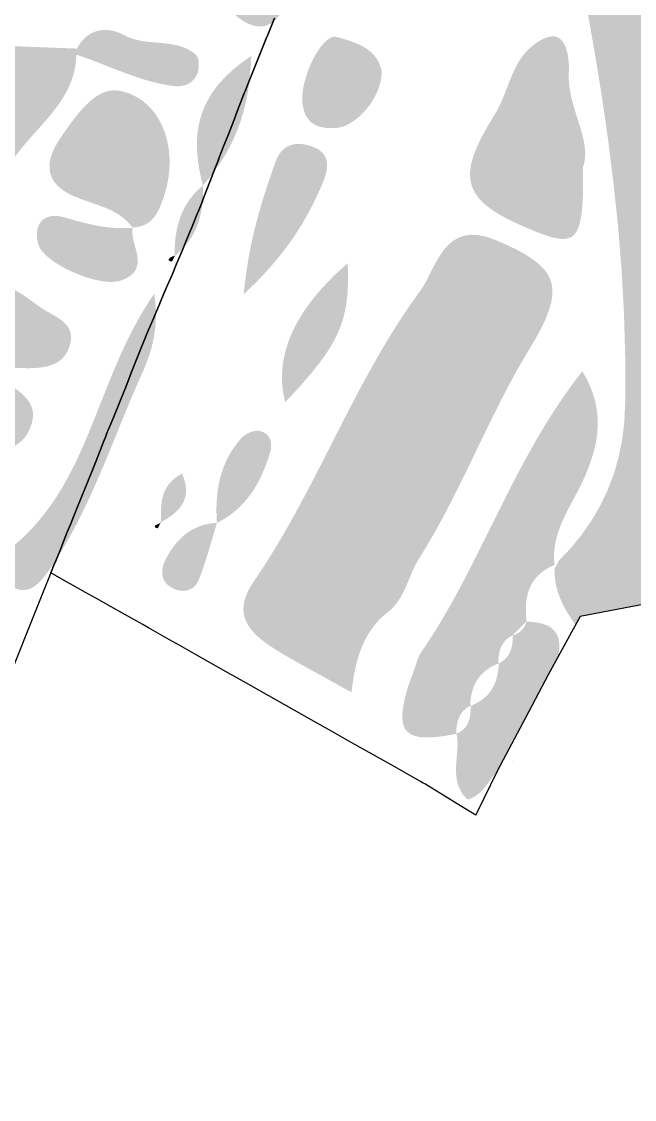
# Model space of a CAD drawing. Header units: inches. Extents: x 692273 to 716502, y 9316467 to 9326563.
# Drawn here: x 703395 to 704279, y 9320014 to 9321569 of the extents above; entities that cross this region are included whole.
import ezdxf

# ---------------------------------------------------------------- set-up
doc = ezdxf.new("R2010")
doc.units = ezdxf.units.IN
doc.header["$MEASUREMENT"] = 0
doc.layers.add('Land Value', color=7, linetype='Continuous')

msp = doc.modelspace()

# ---------------------------------------------------------------- hatches: boundary and pattern name
at = {"layer": 'Land Value', "transparency": 33554687}
h = msp.add_hatch(color=2, dxfattribs=at)
h.dxf.hatch_style = 2
h.paths.add_polyline_path([(704193.7, 9320698), (704200.6, 9320710.2), (704535.7, 9320774.4), (704546.5, 9320715), (704572.3, 9320567.3), (704601.3, 9320409.4), (704628.5, 9320261), (704653.1, 9320124), (704672.6, 9320014.4), (704674.1, 9320014.2), (704683, 9320013.8), (704691.8, 9320014.6), (704691.7, 9320026.6), (704691.7, 9320038.5), (704691.6, 9320050.4), (704691.5, 9320062.3), (704691.5, 9320074.2), (704691.4, 9320086.1), (704691.3, 9320098.1), (704691.3, 9320110), (704691.2, 9320121.9), (704691.1, 9320133.8), (704684.1, 9320143), (704677.6, 9320152), (704673.4, 9320161.5), (704670.9, 9320171.3), (704669.8, 9320181.3), (704669.7, 9320191.6), (704670.2, 9320202), (704670.9, 9320212.5), (704671.4, 9320222.9), (704671.2, 9320233.2), (704665.3, 9320243.5), (704657.9, 9320254.5), (704653, 9320265.9), (704650.2, 9320277.7), (704649.1, 9320289.8), (704649.1, 9320302), (704649.8, 9320314.4), (704650.7, 9320326.8), (704651.4, 9320339.1), (704651.3, 9320351.3), (704650.5, 9320359.5), (704650.6, 9320359.5), (704650.6, 9320359.4), (704650.6, 9320359.3), (704650.7, 9320359.2), (704650.8, 9320359.1), (704650.8, 9320359), (704650.9, 9320358.9), (704650.9, 9320358.8), (704651, 9320358.7), (704651, 9320358.7), (704650.9, 9320358.8), (704650.9, 9320358.9), (704650.9, 9320358.9), (704650.9, 9320359), (704650.8, 9320359.1), (704650.8, 9320359.1), (704650.8, 9320359.2), (704650.7, 9320359.2), (704650.7, 9320359.3), (704650.7, 9320359.4), (704638.6, 9320384), (704626.4, 9320413.9), (704616.4, 9320444.4), (704608.1, 9320475.3), (704601.2, 9320506.5), (704595.5, 9320538), (704590.4, 9320569.7), (704585.7, 9320601.3), (704581.1, 9320632.9), (704576.1, 9320664.4), (704568.6, 9320705.7), (704559.4, 9320753.8), (704549.9, 9320801.8), (704540.1, 9320849.8), (704530.3, 9320897.7), (704520.6, 9320945.7), (704511, 9320993.6), (704501.7, 9321041.7), (704492.9, 9321089.8), (704484.7, 9321138), (704477.5, 9321183.1), (704470.5, 9321222.6), (704462.7, 9321262), (704454.7, 9321301.3), (704446.8, 9321340.7), (704439.5, 9321380.1), (704433.3, 9321419.7), (704428.5, 9321459.4), (704425.7, 9321499.4), (704425.3, 9321539.8), (704426.1, 9321576.5), (704417.8, 9321585.1), (704412.1, 9321594.3), (704408.4, 9321603.9), (704406.5, 9321613.8), (704405.8, 9321623.9), (704406, 9321634.3), (704406.7, 9321644.7), (704407.3, 9321655.2), (704407.7, 9321665.5), (704407.2, 9321675.7), (704398.2, 9321688.6), (704390.6, 9321702.8), (704385.2, 9321717.9), (704381.1, 9321733.6), (704377.9, 9321749.7), (704374.8, 9321766), (704371.2, 9321782.2), (704366.5, 9321798.2), (704360, 9321813.7), (704351, 9321828.5), (704341, 9321830.2), (704331.4, 9321824.9), (704321.9, 9321819.7), (704312.5, 9321814.4), (704303.1, 9321809.2), (704293.8, 9321804.1), (704284.5, 9321798.9), (704275.1, 9321793.9), (704265.8, 9321788.9), (704256.4, 9321783.9), (704245, 9321777.9), (704231.9, 9321770), (704220.7, 9321761.6), (704211.4, 9321752.5), (704204, 9321742.6), (704198.5, 9321731.7), (704194.7, 9321719.7), (704192.7, 9321706.5), (704192.4, 9321691.8), (704193.9, 9321675.4), (704198.3, 9321650.4), (704210.2, 9321588), (704221.2, 9321525.5), (704231.4, 9321462.9), (704240.5, 9321400.1), (704248.4, 9321337.1), (704255.1, 9321274), (704260.2, 9321210.8), (704263.7, 9321147.3), (704265.5, 9321083.7), (704265.5, 9321019.9), (704264.1, 9320990.3), (704260.9, 9320964.7), (704255.9, 9320940), (704249.1, 9320916.2), (704240.4, 9320893.3), (704229.9, 9320871.2), (704217.6, 9320849.9), (704203.4, 9320829.4), (704187.5, 9320809.7), (704169.7, 9320790.8), (704163.4, 9320778.7), (704163.7, 9320769.9), (704164.6, 9320761.4), (704166.2, 9320753.1), (704168.5, 9320745), (704171.4, 9320737.1), (704174.8, 9320729.3), (704178.8, 9320721.6), (704183.2, 9320714), (704188.1, 9320706.4)])
h = msp.add_hatch(color=2, dxfattribs=at)
h.dxf.hatch_style = 2
edge = h.paths.add_edge_path()
edge.add_spline(control_points=[(703513.6, 9321598.6), (703559.8, 9321598.2), (703603.7, 9321560.5), (703655.5, 9321590.8), (703670.3, 9321599.4), (703688.4, 9321589.8), (703701.8, 9321578.6), (703746.8, 9321541.3), (703767.3, 9321570.7), (703783.4, 9321609), (703796.1, 9321639), (703811.5, 9321668.7), (703807.6, 9321707.9), (703701.9, 9321687.7), (703579.8, 9321725.8), (703513.6, 9321598.6)], knot_values=[0, 0, 0, 0, 1, 1, 1, 2, 2, 2, 3, 3, 3, 4, 4, 4, 5, 5, 5, 5], degree=3, periodic=0)
h = msp.add_hatch(color=3, dxfattribs=at)
h.dxf.hatch_style = 2
edge = h.paths.add_edge_path()
edge.add_spline(control_points=[(703615.5, 9321475.4), (703629.6, 9321473.8), (703642.8, 9321479.9), (703648, 9321492.9), (703651.3, 9321500.9), (703651.5, 9321516), (703646.4, 9321520.5), (703617.4, 9321546.4), (703576.3, 9321530.8), (703543, 9321548.9), (703519.5, 9321561.6), (703490.5, 9321560.2), (703474.6, 9321529.6), (703474.6, 9321529.7), (703473.9, 9321520.7), (703473.9, 9321520.7), (703521.1, 9321505.4), (703565.4, 9321481.3), (703615.5, 9321475.4)], knot_values=[0, 0, 0, 0, 1, 1, 1, 2, 2, 2, 3, 3, 3, 4, 4, 4, 5, 5, 5, 6, 6, 6, 6], degree=3, periodic=0)
h = msp.add_hatch(color=2, dxfattribs=at)
h.dxf.hatch_style = 2
edge = h.paths.add_edge_path()
edge.add_spline(control_points=[(703914, 9321497.1), (703907.9, 9321529.6), (703877.5, 9321538.5), (703849.3, 9321546.4), (703828.6, 9321552.2), (703796, 9321487.3), (703799.9, 9321451), (703803.1, 9321420.6), (703823.3, 9321412.8), (703849.3, 9321415.2), (703879.8, 9321418), (703915.8, 9321462.5), (703914, 9321497.1)], knot_values=[0, 0, 0, 0, 1, 1, 1, 2, 2, 2, 3, 3, 3, 4, 4, 4, 4], degree=3, periodic=0)
h = msp.add_hatch(color=2, dxfattribs=at)
h.dxf.hatch_style = 2
edge = h.paths.add_edge_path()
edge.add_spline(control_points=[(704130.8, 9321267.8), (704189.5, 9321243.6), (704200.9, 9321250.7), (704204.4, 9321314.3), (704205, 9321324.4), (704204.5, 9321334.5), (704204.5, 9321358.2), (704218.8, 9321397.2), (704182, 9321442.8), (704184.1, 9321493.8), (704184.5, 9321503.8), (704184.2, 9321514.3), (704181.9, 9321523.9), (704175, 9321552), (704158.8, 9321552.1), (704137.5, 9321538), (704100.6, 9321513.4), (704098.7, 9321468.6), (704077.3, 9321434.7), (704018, 9321340.4), (704030.1, 9321309.3), (704130.8, 9321267.8)], knot_values=[0, 0, 0, 0, 1, 1, 1, 2, 2, 2, 3, 3, 3, 4, 4, 4, 5, 5, 5, 6, 6, 6, 7, 7, 7, 7], degree=3, periodic=0)
h = msp.add_hatch(color=2, dxfattribs=at)
h.dxf.hatch_style = 2
edge = h.paths.add_edge_path()
edge.add_spline(control_points=[(703368.4, 9321345.5), (703397.2, 9321408.2), (703471.7, 9321443.1), (703473.9, 9321520.7), (703473.9, 9321520.7), (703474.6, 9321529.7), (703474.6, 9321529.6), (703430.9, 9321531.2), (703387.2, 9321532.9), (703343.4, 9321534.6), (703303.3, 9321536.2), (703287.4, 9321513.4), (703292.9, 9321477.6), (703299, 9321438.1), (703307.6, 9321398.4), (703320.5, 9321360.6), (703327.4, 9321340.4), (703359.6, 9321326.4), (703368.4, 9321345.5)], knot_values=[0, 0, 0, 0, 1, 1, 1, 2, 2, 2, 3, 3, 3, 4, 4, 4, 5, 5, 5, 6, 6, 6, 6], degree=3, periodic=0)
h = msp.add_hatch(color=2, dxfattribs=at)
h.dxf.hatch_style = 2
edge = h.paths.add_edge_path()
edge.add_spline(control_points=[(703656.2, 9321332.1), (703656.2, 9321332.1), (703656.3, 9321332), (703656.3, 9321332), (703699.9, 9321381.9), (703724, 9321438.6), (703726, 9321518.9), (703645.4, 9321466.4), (703637.2, 9321404.1), (703656.2, 9321332.1)], knot_values=[0, 0, 0, 0, 1, 1, 1, 2, 2, 2, 3, 3, 3, 3], degree=3, periodic=0)
h = msp.add_hatch(color=2, dxfattribs=at)
h.dxf.hatch_style = 2
edge = h.paths.add_edge_path()
edge.add_spline(control_points=[(703599.9, 9321316), (703620.4, 9321376), (703602.2, 9321440.4), (703555.9, 9321462.3), (703517.7, 9321480.4), (703493.5, 9321465.1), (703449.2, 9321398.3), (703425.6, 9321362.8), (703430.6, 9321334.3), (703468.9, 9321317.2), (703498.8, 9321303.9), (703533.3, 9321300.4), (703554.6, 9321271.5), (703583.3, 9321272.6), (703591.8, 9321292.1), (703599.9, 9321316)], knot_values=[0, 0, 0, 0, 1, 1, 1, 2, 2, 2, 3, 3, 3, 4, 4, 4, 5, 5, 5, 5], degree=3, periodic=0)
h = msp.add_hatch(color=2, dxfattribs=at)
h.dxf.hatch_style = 2
edge = h.paths.add_edge_path()
edge.add_spline(control_points=[(703828.9, 9321335.3), (703837.2, 9321355.1), (703841.1, 9321376.5), (703817.8, 9321386.7), (703794.9, 9321396.6), (703770.9, 9321394.7), (703760.7, 9321365.5), (703741, 9321309.5), (703722.6, 9321253.3), (703715.1, 9321175.2), (703774.1, 9321229.9), (703805.4, 9321279.9), (703828.9, 9321335.3)], knot_values=[0, 0, 0, 0, 1, 1, 1, 2, 2, 2, 3, 3, 3, 4, 4, 4, 4], degree=3, periodic=0)
h = msp.add_hatch(color=2, dxfattribs=at)
h.dxf.hatch_style = 2
edge = h.paths.add_edge_path()
edge.add_spline(control_points=[(703615.4, 9321230.9), (703615.4, 9321230.9), (703615.4, 9321230.9), (703615.4, 9321230.9), (703615.4, 9321230.9), (703615.8, 9321230.5), (703615.8, 9321230.5), (703648.2, 9321256.8), (703657.9, 9321292.2), (703656.3, 9321332), (703656.3, 9321332), (703656.2, 9321332.1), (703656.2, 9321332.1), (703624.2, 9321305.7), (703615.1, 9321270.2), (703615.4, 9321230.9)], knot_values=[0, 0, 0, 0, 1, 1, 1, 2, 2, 2, 3, 3, 3, 4, 4, 4, 5, 5, 5, 5], degree=3, periodic=0)
h = msp.add_hatch(color=2, dxfattribs=at)
h.dxf.hatch_style = 2
edge = h.paths.add_edge_path()
edge.add_spline(control_points=[(703457.3, 9321285.9), (703427.9, 9321294.7), (703411.3, 9321278.2), (703418.5, 9321248.1), (703425.1, 9321220.1), (703507.2, 9321184.1), (703537.8, 9321194.9), (703582.8, 9321210.8), (703551.1, 9321245.1), (703554.5, 9321271.1), (703520.9, 9321268.3), (703489.4, 9321276.3), (703457.3, 9321285.9)], knot_values=[0, 0, 0, 0, 1, 1, 1, 2, 2, 2, 3, 3, 3, 4, 4, 4, 4], degree=3, periodic=0)
h = msp.add_hatch(color=2, dxfattribs=at)
h.dxf.hatch_style = 2
edge = h.paths.add_edge_path()
edge.add_spline(control_points=[(703923.2, 9320716.8), (703948.5, 9320736.6), (703952.2, 9320769), (703967.7, 9320793.4), (704029, 9320890.1), (704067.6, 9320998.4), (704127, 9321095.7), (704181.6, 9321185.1), (704172.8, 9321214.3), (704078, 9321253.6), (704003.5, 9321284.5), (703993.3, 9321211.8), (703969.5, 9321179.7), (703873.9, 9321050.1), (703821.5, 9320894.7), (703730.1, 9320761.6), (703701.2, 9320719.5), (703713.6, 9320692.1), (703760.9, 9320662.8), (703791.9, 9320643.7), (703824.4, 9320626.9), (703870.6, 9320601), (703876.4, 9320653.1), (703889.6, 9320690.5), (703923.2, 9320716.8)], knot_values=[0, 0, 0, 0, 1, 1, 1, 2, 2, 2, 3, 3, 3, 4, 4, 4, 5, 5, 5, 6, 6, 6, 7, 7, 7, 8, 8, 8, 8], degree=3, periodic=0)
h = msp.add_hatch(color=2, dxfattribs=at)
h.dxf.hatch_style = 2
edge = h.paths.add_edge_path()
edge.add_spline(control_points=[(703554.5, 9321271.1), (703554.7, 9321271.1), (703554.8, 9321271.1), (703555, 9321271.1), (703555, 9321271.1), (703554.5, 9321271.5), (703554.5, 9321271.5), (703554.5, 9321271.3), (703554.6, 9321271.2), (703554.5, 9321271.1)], knot_values=[0, 0, 0, 0, 1, 1, 1, 2, 2, 2, 3, 3, 3, 3], degree=3, periodic=0)
h = msp.add_hatch(color=2, dxfattribs=at)
h.dxf.hatch_style = 2
edge = h.paths.add_edge_path()
edge.add_spline(control_points=[(703555, 9321271.1), (703554.9, 9321271.2), (703554.7, 9321271.3), (703554.6, 9321271.5), (703554.6, 9321271.5), (703554.6, 9321271.5), (703554.5, 9321271.5), (703554.5, 9321271.5), (703555, 9321271.1), (703555, 9321271.1)], knot_values=[0, 0, 0, 0, 1, 1, 1, 2, 2, 2, 3, 3, 3, 3], degree=3, periodic=0)
h = msp.add_hatch(color=2, dxfattribs=at)
h.dxf.hatch_style = 2
edge = h.paths.add_edge_path()
edge.add_spline(control_points=[(703611.2, 9321222.3), (703612, 9321222.1), (703614.2, 9321227.6), (703615.8, 9321230.5), (703615.8, 9321230.5), (703615.4, 9321230.9), (703615.4, 9321230.9), (703605.5, 9321227.3), (703604, 9321223.9), (703611.2, 9321222.3)], knot_values=[0, 0, 0, 0, 1, 1, 1, 2, 2, 2, 3, 3, 3, 3], degree=3, periodic=0)
h = msp.add_hatch(color=2, dxfattribs=at)
h.dxf.hatch_style = 2
edge = h.paths.add_edge_path()
edge.add_spline(control_points=[(703865.1, 9321219.9), (703788.5, 9321154), (703757.6, 9321085.4), (703775, 9321019.5), (703853.8, 9321102.6), (703868.8, 9321135.9), (703865.1, 9321219.9)], knot_values=[0, 0, 0, 0, 1, 1, 1, 2, 2, 2, 2], degree=3, periodic=0)
h = msp.add_hatch(color=2, dxfattribs=at)
h.dxf.hatch_style = 2
edge = h.paths.add_edge_path()
edge.add_spline(control_points=[(703311.3, 9321088.7), (703278.9, 9321084.4), (703253, 9321094.1), (703230.1, 9321118.8), (703197, 9321154.4), (703151.9, 9321171.7), (703107.2, 9321186.6), (703075.1, 9321197.4), (703049.5, 9321184.9), (703030.2, 9321154.7), (703005.3, 9321115.8), (703046.6, 9321115.7), (703058.2, 9321096.8), (703105.5, 9321020.1), (703177.7, 9321057.8), (703240.1, 9321052), (703242.7, 9321045.8), (703248.9, 9321038.2), (703247.1, 9321034.5), (703224, 9320987.7), (703238.5, 9320957.3), (703286, 9320939.8), (703319.6, 9320927.4), (703388.3, 9320946.1), (703403.4, 9320974.5), (703429.9, 9321024.3), (703382.5, 9321036.8), (703357.7, 9321060.6), (703355.4, 9321062.8), (703353.8, 9321065.7), (703351.9, 9321068.4), (703335.2, 9321068.8), (703320, 9321072.4), (703311.3, 9321088.7)], knot_values=[0, 0, 0, 0, 1, 1, 1, 2, 2, 2, 3, 3, 3, 4, 4, 4, 5, 5, 5, 6, 6, 6, 7, 7, 7, 8, 8, 8, 9, 9, 9, 10, 10, 10, 11, 11, 11, 11], degree=3, periodic=0)
h = msp.add_hatch(color=2, dxfattribs=at)
h.dxf.hatch_style = 2
edge = h.paths.add_edge_path()
edge.add_spline(control_points=[(703464.9, 9321104), (703472, 9321133.6), (703444.5, 9321141.7), (703425.5, 9321154), (703414.3, 9321161.2), (703404.1, 9321169.9), (703392.7, 9321176.8), (703355.2, 9321199.3), (703328.2, 9321187.4), (703315.5, 9321148), (703309.6, 9321129.8), (703312.4, 9321108.7), (703311.4, 9321088.9), (703328.4, 9321089.2), (703343.8, 9321086.2), (703351.9, 9321068.7), (703368.4, 9321068.7), (703385, 9321068.8), (703401.6, 9321068.6), (703429.6, 9321068.3), (703457.4, 9321072.4), (703464.9, 9321104)], knot_values=[0, 0, 0, 0, 1, 1, 1, 2, 2, 2, 3, 3, 3, 4, 4, 4, 5, 5, 5, 6, 6, 6, 7, 7, 7, 7], degree=3, periodic=0)
h = msp.add_hatch(color=2, dxfattribs=at)
h.dxf.hatch_style = 2
edge = h.paths.add_edge_path()
edge.add_spline(control_points=[(703586.2, 9321176.4), (703500.4, 9321052), (703495.5, 9320905.2), (703381.9, 9320811.2), (703350.8, 9320828.2), (703340.2, 9320877.6), (703297.1, 9320895.3), (703252, 9320914), (703204.2, 9320935.9), (703184.1, 9320988.6), (703179, 9321001.9), (703163.7, 9321010.7), (703151.1, 9321003.8), (703103.2, 9320977.7), (703074.8, 9321007.4), (703048.1, 9321038.2), (703019.8, 9321070.7), (702983.4, 9321069.7), (702946.1, 9321068.6), (702946.1, 9321068.6), (702946.1, 9321068.6), (702946.1, 9321068.6), (702946.1, 9321068.6), (702945.9, 9321068.5), (702945.9, 9321068.5), (702945.9, 9321068.5), (702945.9, 9321068.5), (702945.9, 9321068.5), (702945.1, 9321040), (702965.2, 9321028.5), (702986.6, 9321017.9), (703007.9, 9321007.3), (703027.6, 9320995.3), (703027.3, 9320967.3), (703062.2, 9320969.4), (703093.6, 9320964.3), (703108.5, 9320926.5), (703108.5, 9320926.5), (703108.2, 9320926.8), (703108.2, 9320926.8), (703108.3, 9320926.7), (703108.4, 9320926.6), (703108.4, 9320926.5), (703115.1, 9320919.9), (703121.8, 9320913.2), (703128.5, 9320906.5), (703145.6, 9320906.8), (703161.1, 9320903.8), (703169.2, 9320886.2), (703222.5, 9320891.3), (703259, 9320859.4), (703288.9, 9320823.7), (703311.6, 9320796.7), (703341, 9320781.7), (703367.4, 9320761.6), (703398.6, 9320737.9), (703414.5, 9320747.6), (703437.3, 9320781.4), (703490.4, 9320860.4), (703520.3, 9320948.8), (703556.9, 9321034.7), (703573.2, 9321072.8), (703595.8, 9321110.3), (703586.2, 9321176.4)], knot_values=[0, 0, 0, 0, 1, 1, 1, 2, 2, 2, 3, 3, 3, 4, 4, 4, 5, 5, 5, 6, 6, 6, 7, 7, 7, 8, 8, 8, 9, 9, 9, 10, 10, 10, 11, 11, 11, 12, 12, 12, 13, 13, 13, 14, 14, 14, 15, 15, 15, 16, 16, 16, 17, 17, 17, 18, 18, 18, 19, 19, 19, 20, 20, 20, 21, 21, 21, 21], degree=3, periodic=0)
h = msp.add_hatch(color=2, dxfattribs=at)
h.dxf.hatch_style = 2
edge = h.paths.add_edge_path()
edge.add_spline(control_points=[(704041.9, 9320581.8), (704042.5, 9320610.7), (704054.9, 9320631.8), (704082.5, 9320642.6), (704082.4, 9320659.8), (704085.9, 9320675.1), (704103.2, 9320683.5), (704103.2, 9320683.4), (704103.2, 9320683.4), (704103.2, 9320683.4), (704109.9, 9320690.1), (704116.5, 9320696.7), (704123.2, 9320703.4), (704118.8, 9320739.3), (704126.5, 9320769.3), (704163.4, 9320784.8), (704158.2, 9320831.7), (704186.4, 9320867.3), (704204.5, 9320906.3), (704228.2, 9320957.7), (704237.9, 9321008.4), (704203.6, 9321064.2), (704102.8, 9320936.3), (704058.5, 9320785.7), (703971.5, 9320659.3), (703966, 9320651.3), (703963.8, 9320640.9), (703960.4, 9320631.6), (703956.9, 9320622.2), (703953.1, 9320612.8), (703950.4, 9320603.2), (703932.9, 9320540.5), (703948.8, 9320526.7), (704021.7, 9320541.1), (704021.5, 9320558.1), (704025.7, 9320573), (704041.9, 9320581.8)], knot_values=[0, 0, 0, 0, 1, 1, 1, 2, 2, 2, 3, 3, 3, 4, 4, 4, 5, 5, 5, 6, 6, 6, 7, 7, 7, 8, 8, 8, 9, 9, 9, 10, 10, 10, 11, 11, 11, 12, 12, 12, 12], degree=3, periodic=0)
h = msp.add_hatch(color=2, dxfattribs=at)
h.dxf.hatch_style = 2
edge = h.paths.add_edge_path()
edge.add_spline(control_points=[(703753.2, 9320946.9), (703757.2, 9320960.4), (703753.7, 9320975.2), (703737.8, 9320978.1), (703729.9, 9320979.5), (703717.6, 9320974.2), (703711.9, 9320967.8), (703680.6, 9320933.1), (703673.3, 9320890.7), (703676.5, 9320845.6), (703676.5, 9320845.6), (703676.6, 9320845.5), (703676.6, 9320845.5), (703719.2, 9320866.4), (703740.2, 9320904), (703753.2, 9320946.9)], knot_values=[0, 0, 0, 0, 1, 1, 1, 2, 2, 2, 3, 3, 3, 4, 4, 4, 5, 5, 5, 5], degree=3, periodic=0)
h = msp.add_hatch(color=2, dxfattribs=at)
h.dxf.hatch_style = 2
edge = h.paths.add_edge_path()
edge.add_spline(control_points=[(703626.2, 9320916.7), (703593.1, 9320898.9), (703596.1, 9320871.7), (703595.6, 9320846.1), (703622.3, 9320861.2), (703642.2, 9320879.2), (703626.2, 9320916.7)], knot_values=[0, 0, 0, 0, 1, 1, 1, 2, 2, 2, 2], degree=3, periodic=0)
h = msp.add_hatch(color=2, dxfattribs=at)
h.dxf.hatch_style = 2
edge = h.paths.add_edge_path()
edge.add_spline(control_points=[(703590.8, 9320837.6), (703591.5, 9320837.4), (703593.4, 9320842.1), (703594.8, 9320845.1), (703585.8, 9320842.1), (703584.3, 9320839.2), (703590.8, 9320837.6)], knot_values=[0, 0, 0, 0, 1, 1, 1, 2, 2, 2, 2], degree=3, periodic=0)
h = msp.add_hatch(color=2, dxfattribs=at)
h.dxf.hatch_style = 2
edge = h.paths.add_edge_path()
edge.add_spline(control_points=[(703601.2, 9320790), (703593.6, 9320774), (703596.9, 9320757.3), (703615.8, 9320749.6), (703629.8, 9320743.9), (703644.6, 9320749.4), (703649.6, 9320761.6), (703660.7, 9320788.7), (703667.8, 9320817.4), (703676.6, 9320845.5), (703676.6, 9320845.5), (703676.5, 9320845.6), (703676.5, 9320845.6), (703639.3, 9320843.4), (703616.1, 9320821.1), (703601.2, 9320790)], knot_values=[0, 0, 0, 0, 1, 1, 1, 2, 2, 2, 3, 3, 3, 4, 4, 4, 5, 5, 5, 5], degree=3, periodic=0)
h = msp.add_hatch(color=2, dxfattribs=at)
h.dxf.hatch_style = 2
edge = h.paths.add_edge_path()
edge.add_spline(control_points=[(703595.2, 9320845.8), (703595, 9320845.6), (703594.9, 9320845.3), (703594.8, 9320845.1), (703595.1, 9320845.2), (703595.3, 9320845.3), (703595.6, 9320845.4), (703595.6, 9320845.4), (703595.2, 9320845.8), (703595.2, 9320845.8)], knot_values=[0, 0, 0, 0, 1, 1, 1, 2, 2, 2, 3, 3, 3, 3], degree=3, periodic=0)
h = msp.add_hatch(color=2, dxfattribs=at)
h.dxf.hatch_style = 2
edge = h.paths.add_edge_path()
edge.add_spline(control_points=[(703595.6, 9320845.4), (703595.6, 9320845.6), (703595.6, 9320845.8), (703595.6, 9320846.1), (703595.4, 9320846), (703595.3, 9320845.9), (703595.2, 9320845.8), (703595.2, 9320845.8), (703595.6, 9320845.4), (703595.6, 9320845.4), (703595.6, 9320845.4), (703595.6, 9320845.4), (703595.6, 9320845.4)], knot_values=[0, 0, 0, 0, 1, 1, 1, 2, 2, 2, 3, 3, 3, 4, 4, 4, 4], degree=3, periodic=0)
h = msp.add_hatch(color=2, dxfattribs=at)
h.dxf.hatch_style = 2
h.paths.add_polyline_path([(704163.7, 9320784.9), (704163.4, 9320784.8), (704163.4, 9320784.6)])
h = msp.add_hatch(color=2, dxfattribs=at)
h.dxf.hatch_style = 2
h.paths.add_polyline_path([(704163.7, 9320784.9), (704163.7, 9320784.9), (704163.7, 9320784.9), (704163.4, 9320784.6)])
h = msp.add_hatch(color=1, dxfattribs=at)
h.dxf.hatch_style = 2
h.paths.add_polyline_path([(704154.3, 9320626.4), (704169.1, 9320653.5), (704169.9, 9320658.6), (704170.4, 9320665.5), (704170.2, 9320672), (704169.3, 9320678.2), (704167.3, 9320683.8), (704164.2, 9320688.9), (704159.7, 9320693.4), (704153.8, 9320697.1), (704146.2, 9320700), (704136.8, 9320702), (704125.4, 9320703.1), (704123.2, 9320703.1), (704123.2, 9320703.2), (704123.2, 9320703.2), (704123.2, 9320703.2), (704123.2, 9320703.2), (704123.3, 9320703.3), (704123.3, 9320703.3), (704123.3, 9320703.4), (704123.3, 9320703.4), (704123.3, 9320703.4), (704123.3, 9320703.5), (704123.3, 9320703.5), (704123.3, 9320703.5), (704123.3, 9320703.6), (704123.3, 9320703.6), (704123.3, 9320703.5), (704123.3, 9320703.5), (704123.3, 9320703.5), (704123.3, 9320703.5), (704123.3, 9320703.5), (704123.3, 9320703.5), (704123.3, 9320703.4), (704123.3, 9320703.4), (704123.3, 9320703.4), (704123.2, 9320703.4), (704123.2, 9320703.4), (704123.2, 9320703.4), (704123.2, 9320703.4), (704123.2, 9320703.3), (704123.2, 9320703.3), (704122.7, 9320701.9), (704122, 9320699.9), (704121.2, 9320698.1), (704120.3, 9320696.3), (704119.3, 9320694.7), (704118.2, 9320693.1), (704117, 9320691.6), (704115.7, 9320690.2), (704114.3, 9320689), (704112.9, 9320687.8), (704111.3, 9320686.7), (704109.6, 9320685.7), (704107.8, 9320684.8), (704105.9, 9320684), (704103.9, 9320683.4), (704103.2, 9320681), (704103.1, 9320677.6), (704102.9, 9320674.4), (704102.6, 9320671.2), (704102.1, 9320668), (704101.4, 9320665), (704100.5, 9320662.1), (704099.4, 9320659.3), (704098, 9320656.6), (704096.5, 9320654), (704094.6, 9320651.6), (704092.5, 9320649.2), (704090.1, 9320647.1), (704087.3, 9320645.1), (704084.3, 9320643.3), (704082.8, 9320639.2), (704082.4, 9320633.6), (704081.6, 9320628.3), (704080.5, 9320623.2), (704079.1, 9320618.3), (704077.4, 9320613.6), (704075.3, 9320609.2), (704072.8, 9320605), (704070, 9320601), (704066.8, 9320597.3), (704063.2, 9320593.9), (704059.3, 9320590.7), (704054.9, 9320587.7), (704050.2, 9320585), (704045, 9320582.6), (704042.5, 9320579.8), (704042.5, 9320576.4), (704042.3, 9320573.1), (704042.1, 9320569.9), (704041.7, 9320566.7), (704041, 9320563.7), (704040.2, 9320560.7), (704039.2, 9320557.9), (704037.9, 9320555.1), (704036.3, 9320552.5), (704034.5, 9320550.1), (704032.3, 9320547.8), (704029.8, 9320545.7), (704027, 9320543.7), (704023.8, 9320542), (704021.9, 9320541.1), (704021.9, 9320541.1), (704021.9, 9320541.1), (704021.9, 9320541.1), (704021.9, 9320541.1), (704021.9, 9320541.1), (704021.8, 9320541.1), (704021.8, 9320541), (704021.8, 9320541), (704021.8, 9320541), (704021.8, 9320541), (704021.8, 9320541), (704021.8, 9320541), (704021.7, 9320541), (704021.7, 9320541), (704021.7, 9320541), (704021.7, 9320541), (704021.7, 9320541), (704021.8, 9320541), (704021.8, 9320541), (704021.8, 9320541), (704021.9, 9320541), (704021.9, 9320541.1), (704022, 9320541.1), (704022, 9320541.1), (704022, 9320541.1), (704022.1, 9320541.1), (704022.1, 9320541.1), (704022.1, 9320541.1), (704022.1, 9320541.2), (704022.1, 9320541.2), (704022.1, 9320541.2), (704022.1, 9320541.2), (704022.1, 9320541.2), (704022.1, 9320541.2), (704022.1, 9320541.2), (704022.1, 9320541.2), (704022.1, 9320541.2), (704022.1, 9320541.2), (704022.1, 9320541.2), (704022.1, 9320541.2), (704022.1, 9320541.2), (704022.1, 9320541.2), (704022.1, 9320541.2), (704022.1, 9320541.2), (704022.1, 9320541.2), (704022.1, 9320541.2), (704022.1, 9320541.2), (704022.1, 9320541.2), (704022.1, 9320541.2), (704022.1, 9320541.2), (704022.1, 9320541.2), (704022.1, 9320541.2), (704022.1, 9320541.2), (704022.1, 9320541.2), (704022.1, 9320541.2), (704022.1, 9320541.2), (704022.1, 9320541.2), (704022.1, 9320541.2), (704022.1, 9320541.2), (704022.1, 9320541.2), (704022.4, 9320540.1), (704023.3, 9320534), (704023.6, 9320527.9), (704023.5, 9320521.6), (704023.1, 9320515.3), (704022.5, 9320509), (704022, 9320502.5), (704021.5, 9320496.1), (704021.3, 9320489.7), (704021.5, 9320483.2), (704022.2, 9320476.8), (704023.5, 9320470.3), (704025.7, 9320464), (704028.8, 9320457.7), (704032.9, 9320451.5), (704038.3, 9320446.2), (704044.1, 9320448.4), (704049.2, 9320451.3), (704053.9, 9320454.7), (704058.1, 9320458.6), (704062, 9320462.9), (704065.7, 9320467.4), (704069.2, 9320472.1), (704072.6, 9320476.8), (704076, 9320481.4), (704079.6, 9320485.8), (704080.1, 9320486.3), (704081, 9320488.2), (704121.4, 9320564.4)])
h = msp.add_hatch(color=2, dxfattribs=at)
h.dxf.hatch_style = 2
h.paths.add_polyline_path([(704123.2, 9320703.3), (704123.3, 9320703.6), (704123.2, 9320703.4)])
h = msp.add_hatch(color=2, dxfattribs=at)
h.dxf.hatch_style = 2
h.paths.add_polyline_path([(704102.6, 9320682.8), (704103.2, 9320683.5), (704102.6, 9320682.8)])
h = msp.add_hatch(color=1, dxfattribs=at)
h.dxf.hatch_style = 2
edge = h.paths.add_edge_path()
edge.add_spline(control_points=[(704103.2, 9320683.5), (704103.2, 9320683.5), (704102.6, 9320682.8), (704102.6, 9320682.8), (704102.6, 9320682.8), (704102.6, 9320682.8), (704102.6, 9320682.8), (704102.9, 9320682.9), (704103, 9320683.1), (704103.2, 9320683.1), (704103.2, 9320683.2), (704103.2, 9320683.3), (704103.2, 9320683.4), (704103.2, 9320683.4), (704103.2, 9320683.4), (704103.2, 9320683.5)], knot_values=[0, 0, 0, 0, 1, 1, 1, 2, 2, 2, 3, 3, 3, 4, 4, 4, 5, 5, 5, 5], degree=3, periodic=0)
h = msp.add_hatch(color=2, dxfattribs=at)
h.dxf.hatch_style = 2
edge = h.paths.add_edge_path()
edge.add_spline(control_points=[(704083, 9320642.9), (704082.8, 9320642.8), (704082.7, 9320642.7), (704082.5, 9320642.6), (704082.5, 9320642.5), (704082.5, 9320642.4), (704082.5, 9320642.3), (704082.5, 9320642.3), (704083, 9320642.9), (704083, 9320642.9)], knot_values=[0, 0, 0, 0, 1, 1, 1, 2, 2, 2, 3, 3, 3, 3], degree=3, periodic=0)
h = msp.add_hatch(color=1, dxfattribs=at)
h.dxf.hatch_style = 2
edge = h.paths.add_edge_path()
edge.add_spline(control_points=[(704082.5, 9320642.3), (704082.7, 9320642.3), (704082.7, 9320642.5), (704082.9, 9320642.6), (704082.9, 9320642.7), (704083, 9320642.8), (704083, 9320642.9), (704083, 9320642.9), (704082.5, 9320642.3), (704082.5, 9320642.3)], knot_values=[0, 0, 0, 0, 1, 1, 1, 2, 2, 2, 3, 3, 3, 3], degree=3, periodic=0)
h = msp.add_hatch(color=2, dxfattribs=at)
h.dxf.hatch_style = 2
edge = h.paths.add_edge_path()
edge.add_spline(control_points=[(704162.9, 9320622.4), (704163.1, 9320622.5), (704163.2, 9320622.6), (704163.4, 9320622.7), (704163.4, 9320622.9), (704163.4, 9320623), (704163.4, 9320623.2), (704163.4, 9320623.2), (704162.9, 9320622.4), (704162.9, 9320622.4)], knot_values=[0, 0, 0, 0, 1, 1, 1, 2, 2, 2, 3, 3, 3, 3], degree=3, periodic=0)
h = msp.add_hatch(color=1, dxfattribs=at)
h.dxf.hatch_style = 2
edge = h.paths.add_edge_path()
edge.add_spline(control_points=[(704163.4, 9320623.2), (704163.4, 9320623.2), (704163.4, 9320623.2), (704163.4, 9320623.2), (704163.4, 9320623.2), (704163.4, 9320623.2), (704163.4, 9320623.2), (704163.4, 9320623.2), (704163.4, 9320623.2), (704163.4, 9320623.2), (704163.3, 9320623.1), (704163.2, 9320622.9), (704163, 9320622.8), (704162.9, 9320622.7), (704162.9, 9320622.6), (704162.9, 9320622.4), (704162.9, 9320622.4), (704163.4, 9320623.2), (704163.4, 9320623.2)], knot_values=[0, 0, 0, 0, 1, 1, 1, 2, 2, 2, 3, 3, 3, 4, 4, 4, 5, 5, 5, 6, 6, 6, 6], degree=3, periodic=0)
h = msp.add_hatch(color=2, dxfattribs=at)
h.dxf.hatch_style = 2
h.paths.add_polyline_path([(704163.4, 9320623.2), (704163.4, 9320623.2), (704163.4, 9320623.2)])
h = msp.add_hatch(color=2, dxfattribs=at)
h.dxf.hatch_style = 2
edge = h.paths.add_edge_path()
edge.add_spline(control_points=[(704041.9, 9320581.8), (704041.9, 9320581.6), (704041.9, 9320581.5), (704041.9, 9320581.3), (704041.9, 9320581.3), (704042.5, 9320582.2), (704042.5, 9320582.2), (704042.2, 9320582.1), (704042.1, 9320581.9), (704041.9, 9320581.8)], knot_values=[0, 0, 0, 0, 1, 1, 1, 2, 2, 2, 3, 3, 3, 3], degree=3, periodic=0)
h = msp.add_hatch(color=1, dxfattribs=at)
h.dxf.hatch_style = 2
edge = h.paths.add_edge_path()
edge.add_spline(control_points=[(704041.9, 9320581.3), (704041.9, 9320581.3), (704041.9, 9320581.3), (704041.9, 9320581.3), (704041.9, 9320581.3), (704041.9, 9320581.3), (704041.9, 9320581.3), (704041.9, 9320581.3), (704041.9, 9320581.3), (704041.9, 9320581.3), (704042.1, 9320581.4), (704042.2, 9320581.5), (704042.4, 9320581.6), (704042.4, 9320581.8), (704042.5, 9320582), (704042.5, 9320582.2), (704042.5, 9320582.2), (704041.9, 9320581.3), (704041.9, 9320581.3)], knot_values=[0, 0, 0, 0, 1, 1, 1, 2, 2, 2, 3, 3, 3, 4, 4, 4, 5, 5, 5, 6, 6, 6, 6], degree=3, periodic=0)
h = msp.add_hatch(color=2, dxfattribs=at)
h.dxf.hatch_style = 2
h.paths.add_polyline_path([(704041.9, 9320581.3), (704041.9, 9320581.3), (704041.9, 9320581.3)])
h = msp.add_hatch(color=2, dxfattribs=at)
h.dxf.hatch_style = 2
edge = h.paths.add_edge_path()
edge.add_spline(control_points=[(704142.6, 9320581.9), (704142.8, 9320582), (704142.9, 9320582.1), (704143.1, 9320582.2), (704143.1, 9320582.3), (704143.1, 9320582.5), (704143.1, 9320582.6), (704143.1, 9320582.6), (704142.6, 9320581.9), (704142.6, 9320581.9)], knot_values=[0, 0, 0, 0, 1, 1, 1, 2, 2, 2, 3, 3, 3, 3], degree=3, periodic=0)
h = msp.add_hatch(color=1, dxfattribs=at)
h.dxf.hatch_style = 2
edge = h.paths.add_edge_path()
edge.add_spline(control_points=[(704143.1, 9320582.6), (704142.9, 9320582.5), (704142.8, 9320582.4), (704142.6, 9320582.3), (704142.6, 9320582.1), (704142.6, 9320582), (704142.6, 9320581.9), (704142.6, 9320581.9), (704143.1, 9320582.6), (704143.1, 9320582.6)], knot_values=[0, 0, 0, 0, 1, 1, 1, 2, 2, 2, 3, 3, 3, 3], degree=3, periodic=0)
h = msp.add_hatch(color=2, dxfattribs=at)
h.dxf.hatch_style = 2
h.paths.add_polyline_path([(704022.1, 9320541.2), (704021.7, 9320541), (704022.1, 9320541.2), (704022.1, 9320541.2)])
h = msp.add_hatch(color=2, dxfattribs=at)
h.dxf.hatch_style = 2
h.paths.add_polyline_path([(704021.7, 9320541.1), (704021.7, 9320541), (704021.9, 9320541.1)])
h = msp.add_hatch(color=2, dxfattribs=at)
h.dxf.hatch_style = 2
edge = h.paths.add_edge_path()
edge.add_spline(control_points=[(704122.3, 9320541.3), (704122.5, 9320541.4), (704122.6, 9320541.6), (704122.8, 9320541.7), (704122.8, 9320541.8), (704122.8, 9320541.9), (704122.8, 9320542.1), (704122.8, 9320542.1), (704122.3, 9320541.3), (704122.3, 9320541.3)], knot_values=[0, 0, 0, 0, 1, 1, 1, 2, 2, 2, 3, 3, 3, 3], degree=3, periodic=0)
h = msp.add_hatch(color=1, dxfattribs=at)
h.dxf.hatch_style = 2
edge = h.paths.add_edge_path()
edge.add_spline(control_points=[(704122.8, 9320542.1), (704122.8, 9320542.1), (704122.8, 9320542.1), (704122.8, 9320542.1), (704122.8, 9320542.1), (704122.8, 9320542.1), (704122.8, 9320542.1), (704122.6, 9320542), (704122.5, 9320541.9), (704122.4, 9320541.8), (704122.4, 9320541.6), (704122.3, 9320541.5), (704122.3, 9320541.3), (704122.3, 9320541.3), (704122.8, 9320542.1), (704122.8, 9320542.1), (704122.8, 9320542.1), (704122.8, 9320542.1), (704122.8, 9320542.1)], knot_values=[0, 0, 0, 0, 1, 1, 1, 2, 2, 2, 3, 3, 3, 4, 4, 4, 5, 5, 5, 6, 6, 6, 6], degree=3, periodic=0)
h = msp.add_hatch(color=2, dxfattribs=at)
h.dxf.hatch_style = 2
h.paths.add_polyline_path([(704122.8, 9320542.1), (704122.8, 9320542.1), (704122.8, 9320542.1)])
h = msp.add_hatch(color=2, dxfattribs=at)
h.dxf.hatch_style = 2
edge = h.paths.add_edge_path()
edge.add_spline(control_points=[(704102, 9320500.8), (704102.2, 9320500.9), (704102.2, 9320501), (704102.4, 9320501.1), (704102.4, 9320501.2), (704102.4, 9320501.3), (704102.4, 9320501.5), (704102.4, 9320501.5), (704102, 9320500.8), (704102, 9320500.8)], knot_values=[0, 0, 0, 0, 1, 1, 1, 2, 2, 2, 3, 3, 3, 3], degree=3, periodic=0)
h = msp.add_hatch(color=1, dxfattribs=at)
h.dxf.hatch_style = 2
edge = h.paths.add_edge_path()
edge.add_spline(control_points=[(704102.1, 9320501.3), (704102.1, 9320501.1), (704102, 9320501), (704102, 9320500.8), (704102, 9320500.8), (704102.4, 9320501.5), (704102.4, 9320501.5), (704102.3, 9320501.4), (704102.2, 9320501.4), (704102.1, 9320501.3)], knot_values=[0, 0, 0, 0, 1, 1, 1, 2, 2, 2, 3, 3, 3, 3], degree=3, periodic=0)

# ---------------------------------------------------------------- linework, layer by layer
for points in [[(703759.4, 9321573.3), (703749.8, 9321549.3), (703747.7, 9321544), (703737.9, 9321520), (703731.1, 9321503.2), (703723.3, 9321484.1), (703720.5, 9321477), (703717.1, 9321468.1), (703716, 9321465.4), (703704, 9321434), (703703.3, 9321432.2), (703698.4, 9321419.6), (703692.5, 9321404.6), (703686.6, 9321389.6), (703679.9, 9321372.6), (703677.6, 9321366.8), (703674.5, 9321358.7), (703668.8, 9321343.8), (703656.4, 9321311.3), (703655.2, 9321308.2), (703649, 9321293), (703648.2, 9321291), (703639.8, 9321270.7), (703638, 9321266.1), (703634.2, 9321257.1), (703626.2, 9321237.9), (703620.2, 9321223.3), (703618.4, 9321219), (703611.7, 9321203.3), (703607.1, 9321192.6), (703600, 9321176.2), (703593.6, 9321161.1), (703593.6, 9321161), (703583.5, 9321137), (703580.2, 9321129.1), (703578, 9321123.8), (703577, 9321121.5), (703574.6, 9321115.6), (703564.2, 9321090.6), (703562.3, 9321086), (703553, 9321061.9), (703545.1, 9321041.2), (703543.7, 9321037.7), (703528.1, 9320999.9), (703524.7, 9320991.8), (703521.9, 9320985), (703519.3, 9320978.3), (703518.4, 9320976.1), (703515.7, 9320969), (703513.1, 9320962.5), (703502.3, 9320934.8), (703497.5, 9320923.1), (703483.8, 9320889.8), (703483.4, 9320888.7), (703471.5, 9320859), (703465.1, 9320843), (703460.2, 9320830.9), (703449.7, 9320804.8), (703444, 9320790.8), (703441.4, 9320784.4), (703437.8, 9320775.6), (703436.9, 9320773.3), (703425.1, 9320743.4), (703399.1, 9320678.8), (703394.7, 9320667.8), (703384.1, 9320641.3)], [(704535.7, 9320774.4), (704200.6, 9320710.2), (704187.8, 9320687.6), (704154.3, 9320626.4), (704121.4, 9320564.4), (704081, 9320488.2), (704051.2, 9320427), (704049.8, 9320424.1), (704049.8, 9320424), (704029.5, 9320436.3), (703976.3, 9320468.8), (703974, 9320470.2), (703970.3, 9320472.3), (703929, 9320495.8), (703916.8, 9320502.7), (703866.8, 9320530.8), (703841.9, 9320544.8), (703816.6, 9320559), (703773.4, 9320583.4), (703703.8, 9320622.8), (703696.6, 9320626.9), (703646.4, 9320655.1), (703619.5, 9320670.4), (703611.6, 9320674.8), (703577.6, 9320694.1), (703569.4, 9320698.7), (703543.6, 9320713.3), (703535, 9320718.2), (703531.4, 9320720.2), (703524, 9320724.4), (703502.8, 9320736.4), (703487, 9320745.2), (703487, 9320745.2), (703464.8, 9320757.6), (703463.1, 9320758.6), (703436.9, 9320773.3), (703436.9, 9320773.3), (703437.8, 9320775.6), (703441.4, 9320784.4), (703444, 9320790.8), (703449.7, 9320804.8), (703460.2, 9320830.9), (703465.1, 9320843), (703471.5, 9320859), (703483.4, 9320888.7), (703483.8, 9320889.8), (703497.5, 9320923.1), (703502.3, 9320934.8), (703513.1, 9320962.5), (703515.7, 9320969), (703518.4, 9320976.1), (703519.3, 9320978.3), (703521.9, 9320985), (703524.7, 9320991.8), (703528.1, 9320999.9), (703543.7, 9321037.7), (703545.1, 9321041.2), (703553, 9321061.9), (703562.3, 9321086), (703564.2, 9321090.6), (703574.6, 9321115.6), (703577, 9321121.5), (703578, 9321123.8), (703580.2, 9321129.1), (703583.5, 9321137), (703593.6, 9321161), (703593.6, 9321161.1), (703600, 9321176.2), (703607.1, 9321192.6), (703611.7, 9321203.3), (703618.4, 9321219), (703620.2, 9321223.3), (703626.2, 9321237.9), (703634.2, 9321257.1), (703638, 9321266.1), (703639.8, 9321270.7), (703648.2, 9321291), (703649, 9321293), (703655.2, 9321308.2), (703656.4, 9321311.3), (703668.8, 9321343.8), (703674.5, 9321358.7), (703677.6, 9321366.8), (703679.9, 9321372.6), (703686.6, 9321389.6), (703692.5, 9321404.6), (703698.4, 9321419.6), (703703.3, 9321432.2), (703704, 9321434), (703716, 9321465.4), (703717.1, 9321468.1), (703720.5, 9321477), (703723.3, 9321484.1), (703731.1, 9321503.2), (703737.9, 9321520), (703747.7, 9321544), (703749.8, 9321549.3), (703759.4, 9321573.3)]]:
    msp.add_lwpolyline(points)

doc.saveas('drawing.dxf')
